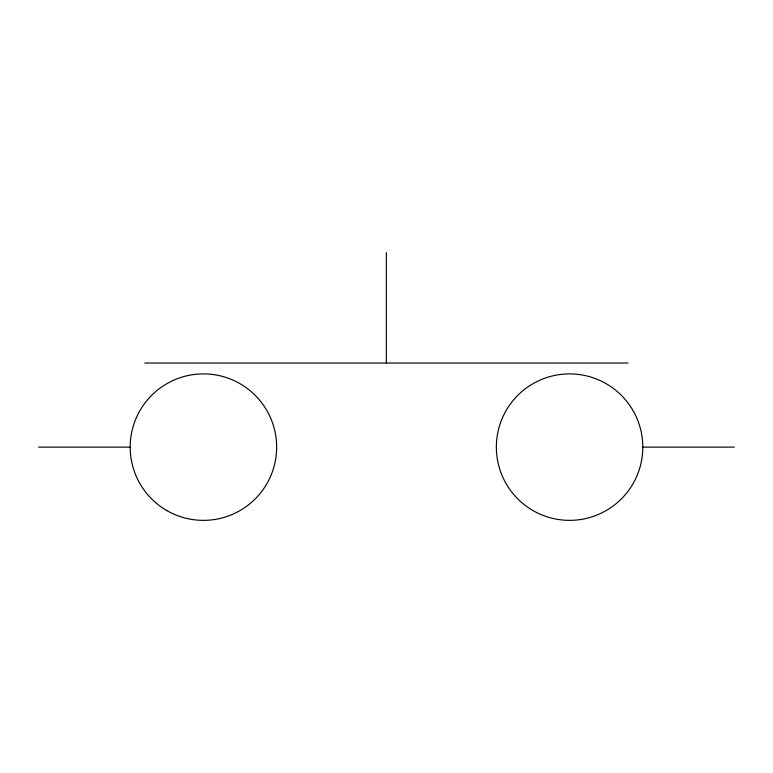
<?xml version="1.0" encoding="UTF-8"?>
<svg xmlns="http://www.w3.org/2000/svg" width="773" height="773" viewBox="0 0 773 773"><rect width="100%" height="100%" fill="white"/><g stroke="black" fill="none" stroke-linecap="round" stroke-linejoin="round"><path stroke-width="1.16" d="M144.822 363.03L627.918 363.03M38.65 447.123L130.193 447.123M642.807 447.123A73.232 73.232 0 0 1 532.964 510.547A73.232 73.232 0 0 1 532.964 383.708A73.232 73.232 0 0 1 642.807 447.123L734.35 447.123M386.365 252.645L386.365 363.03M166.804 510.547A73.232 73.232 0 0 0 276.657 447.123A73.232 73.232 0 0 0 166.804 383.708A73.232 73.232 0 0 0 166.804 510.547"/></g></svg>
